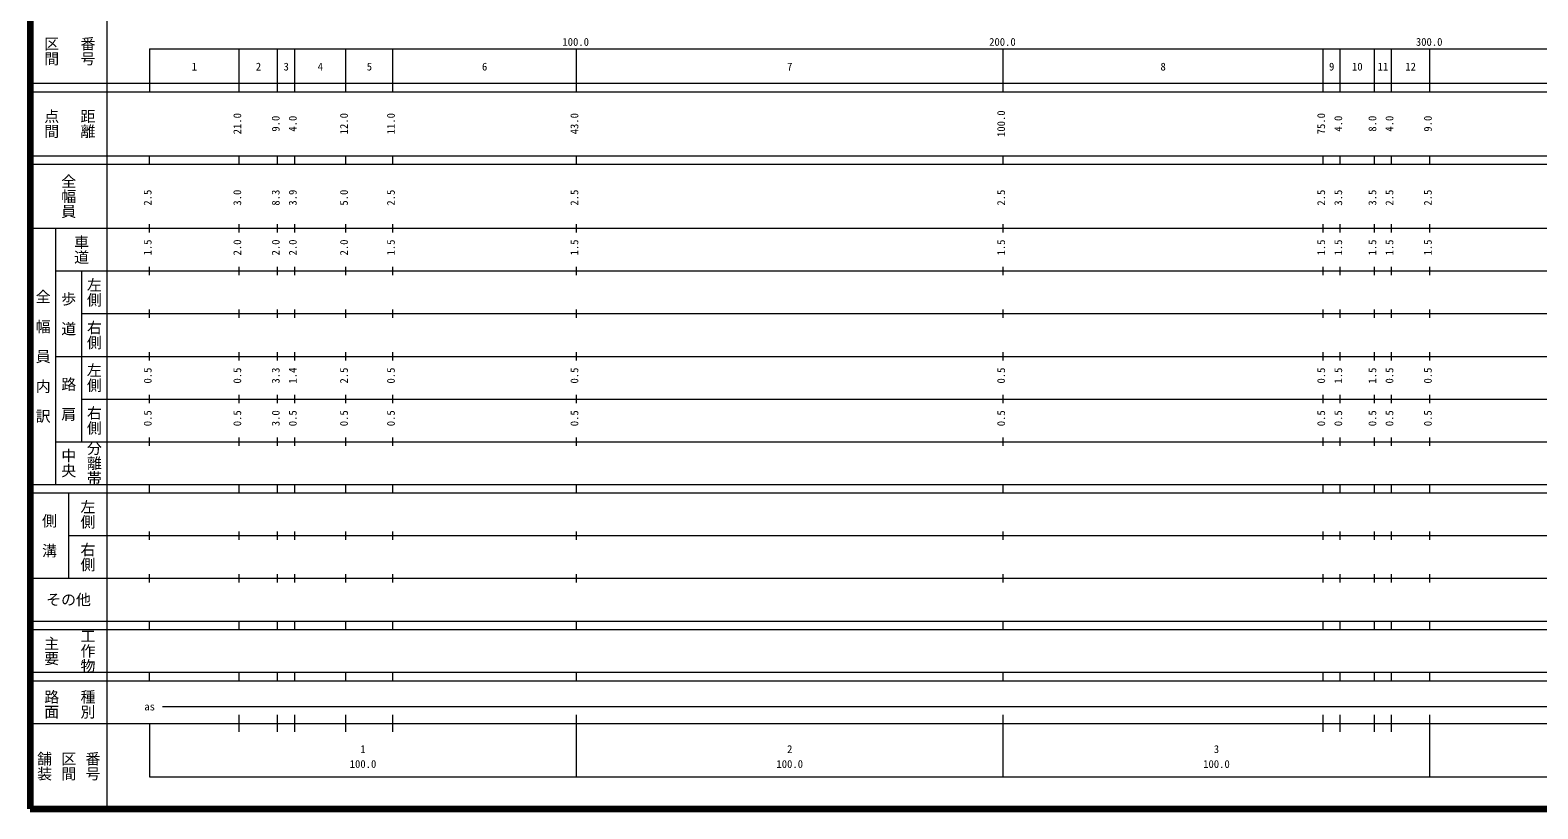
# Model space of a CAD drawing. Units: millimetres on the paper, enlarged 1000 times. Extents: x 40000 to 680000, y 20000 to 380000.
# Drawn here: x 40000 to 393312, y 20000 to 202409 of the extents above; entities that cross this region are included whole.
import ezdxf
from ezdxf.enums import TextEntityAlignment as Align

# ---------------------------------------------------------------- set-up
doc = ezdxf.new("R2010")
doc.units = ezdxf.units.MM
doc.header["$LTSCALE"] = 1000
doc.layers.add('M-TTL', color=2, linetype='Continuous', lineweight=140)
doc.layers.add('M-TTL-BAND', color=7, linetype='Continuous', lineweight=13)
doc.styles.add('@ＭＳ ゴシック', font='')
doc.styles.add('ＭＳ ゴシック', font='')
doc.styles.get('@ＭＳ ゴシック').set_extended_font_data('@MS Gothic')
doc.styles.get('ＭＳ ゴシック').set_extended_font_data('MS Gothic')

msp = doc.modelspace()

# ---------------------------------------------------------------- linework, layer by layer
at = {"layer": 'M-TTL'}
for p, q in [((40000, 380000), (40000, 20000)), ((40000, 20000), (680000, 20000))]:
    msp.add_line(p, q, dxfattribs=at)
at = {"layer": 'M-TTL-BAND'}
for p, q in [((58000, 370000), (58000, 20000)), ((68000, 198000), (579000, 198000)), ((68000, 198000), (68000, 188000)), ((89000, 188000), (89000, 198000)), ((98000, 188000), (98000, 198000)), ((102000, 188000), (102000, 198000)), ((114000, 188000), (114000, 198000)), ((125000, 188000), (125000, 198000)), ((168000, 188000), (168000, 198000)), ((268000, 188000), (268000, 198000)), ((343000, 188000), (343000, 198000)), ((347000, 188000), (347000, 198000)), ((355000, 188000), (355000, 198000)), ((359000, 188000), (359000, 198000)), ((368000, 188000), (368000, 198000)), ((40000, 190000), (579000, 190000)), ((40000, 188000), (579000, 188000)), ((40000, 173000), (579000, 173000)), ((40000, 171000), (579000, 171000)), ((68000, 171000), (68000, 173000)), ((89000, 171000), (89000, 173000)), ((98000, 171000), (98000, 173000)), ((102000, 171000), (102000, 173000)), ((114000, 171000), (114000, 173000)), ((125000, 171000), (125000, 173000)), ((168000, 171000), (168000, 173000)), ((268000, 171000), (268000, 173000)), ((343000, 171000), (343000, 173000)), ((347000, 171000), (347000, 173000)), ((355000, 171000), (355000, 173000)), ((359000, 171000), (359000, 173000)), ((368000, 171000), (368000, 173000)), ((40000, 156000), (579000, 156000)), ((46000, 96000), (46000, 156000)), ((68000, 155000), (68000, 157000)), ((89000, 155000), (89000, 157000)), ((98000, 155000), (98000, 157000)), ((102000, 155000), (102000, 157000)), ((114000, 155000), (114000, 157000)), ((125000, 155000), (125000, 157000)), ((168000, 155000), (168000, 157000)), ((268000, 155000), (268000, 157000)), ((343000, 155000), (343000, 157000)), ((347000, 155000), (347000, 157000)), ((355000, 155000), (355000, 157000)), ((359000, 155000), (359000, 157000)), ((368000, 155000), (368000, 157000)), ((46000, 146000), (579000, 146000)), ((52000, 146000), (52000, 106000)), ((68000, 145000), (68000, 147000)), ((89000, 145000), (89000, 147000)), ((98000, 145000), (98000, 147000)), ((102000, 145000), (102000, 147000)), ((114000, 145000), (114000, 147000)), ((125000, 145000), (125000, 147000)), ((168000, 145000), (168000, 147000)), ((268000, 145000), (268000, 147000)), ((343000, 145000), (343000, 147000)), ((347000, 145000), (347000, 147000)), ((355000, 145000), (355000, 147000)), ((359000, 145000), (359000, 147000)), ((368000, 145000), (368000, 147000)), ((52000, 136000), (579000, 136000)), ((68000, 135000), (68000, 137000)), ((89000, 135000), (89000, 137000)), ((98000, 135000), (98000, 137000)), ((102000, 135000), (102000, 137000)), ((114000, 135000), (114000, 137000)), ((125000, 135000), (125000, 137000)), ((168000, 135000), (168000, 137000)), ((268000, 135000), (268000, 137000)), ((343000, 135000), (343000, 137000)), ((347000, 135000), (347000, 137000)), ((355000, 135000), (355000, 137000)), ((359000, 135000), (359000, 137000)), ((368000, 135000), (368000, 137000)), ((46000, 126000), (579000, 126000)), ((68000, 125000), (68000, 127000)), ((89000, 125000), (89000, 127000)), ((98000, 125000), (98000, 127000)), ((102000, 125000), (102000, 127000)), ((114000, 125000), (114000, 127000)), ((125000, 125000), (125000, 127000)), ((168000, 125000), (168000, 127000)), ((268000, 125000), (268000, 127000)), ((343000, 125000), (343000, 127000)), ((347000, 125000), (347000, 127000)), ((355000, 125000), (355000, 127000)), ((359000, 125000), (359000, 127000)), ((368000, 125000), (368000, 127000)), ((68000, 115000), (68000, 117000)), ((89000, 115000), (89000, 117000)), ((98000, 115000), (98000, 117000)), ((102000, 115000), (102000, 117000)), ((114000, 115000), (114000, 117000)), ((125000, 115000), (125000, 117000)), ((168000, 115000), (168000, 117000)), ((268000, 115000), (268000, 117000)), ((343000, 115000), (343000, 117000)), ((347000, 115000), (347000, 117000)), ((355000, 115000), (355000, 117000)), ((359000, 115000), (359000, 117000)), ((368000, 115000), (368000, 117000)), ((52000, 116000), (579000, 116000)), ((46000, 106000), (579000, 106000)), ((68000, 105000), (68000, 107000)), ((89000, 105000), (89000, 107000)), ((98000, 105000), (98000, 107000)), ((102000, 105000), (102000, 107000)), ((114000, 105000), (114000, 107000)), ((125000, 105000), (125000, 107000)), ((168000, 105000), (168000, 107000)), ((268000, 105000), (268000, 107000)), ((343000, 105000), (343000, 107000)), ((347000, 105000), (347000, 107000)), ((355000, 105000), (355000, 107000)), ((359000, 105000), (359000, 107000)), ((368000, 105000), (368000, 107000)), ((40000, 96000), (579000, 96000)), ((68000, 94000), (68000, 96000)), ((89000, 94000), (89000, 96000)), ((98000, 94000), (98000, 96000)), ((102000, 94000), (102000, 96000)), ((114000, 94000), (114000, 96000)), ((125000, 94000), (125000, 96000)), ((168000, 94000), (168000, 96000)), ((268000, 94000), (268000, 96000)), ((343000, 94000), (343000, 96000)), ((347000, 94000), (347000, 96000)), ((355000, 94000), (355000, 96000)), ((359000, 94000), (359000, 96000)), ((368000, 94000), (368000, 96000)), ((40000, 94000), (579000, 94000)), ((49000, 94000), (49000, 74000)), ((68000, 83000), (68000, 85000)), ((89000, 83000), (89000, 85000)), ((98000, 83000), (98000, 85000)), ((102000, 83000), (102000, 85000)), ((114000, 83000), (114000, 85000)), ((125000, 83000), (125000, 85000)), ((168000, 83000), (168000, 85000)), ((268000, 83000), (268000, 85000)), ((343000, 83000), (343000, 85000)), ((347000, 83000), (347000, 85000)), ((355000, 83000), (355000, 85000)), ((359000, 83000), (359000, 85000)), ((368000, 83000), (368000, 85000)), ((49000, 84000), (579000, 84000)), ((68000, 73000), (68000, 75000)), ((89000, 73000), (89000, 75000)), ((98000, 73000), (98000, 75000)), ((102000, 73000), (102000, 75000)), ((114000, 73000), (114000, 75000)), ((125000, 73000), (125000, 75000)), ((168000, 73000), (168000, 75000)), ((268000, 73000), (268000, 75000)), ((343000, 73000), (343000, 75000)), ((347000, 73000), (347000, 75000)), ((355000, 73000), (355000, 75000)), ((359000, 73000), (359000, 75000)), ((368000, 73000), (368000, 75000)), ((40000, 74000), (579000, 74000)), ((40000, 64000), (579000, 64000)), ((68000, 62000), (68000, 64000)), ((89000, 62000), (89000, 64000)), ((98000, 62000), (98000, 64000)), ((102000, 62000), (102000, 64000)), ((114000, 62000), (114000, 64000)), ((125000, 62000), (125000, 64000)), ((168000, 62000), (168000, 64000)), ((268000, 62000), (268000, 64000)), ((343000, 62000), (343000, 64000)), ((347000, 62000), (347000, 64000)), ((355000, 62000), (355000, 64000)), ((359000, 62000), (359000, 64000)), ((368000, 62000), (368000, 64000)), ((40000, 62000), (579000, 62000)), ((40000, 52000), (579000, 52000)), ((40000, 50000), (579000, 50000)), ((68000, 50000), (68000, 52000)), ((89000, 50000), (89000, 52000)), ((98000, 50000), (98000, 52000)), ((102000, 50000), (102000, 52000)), ((114000, 50000), (114000, 52000)), ((125000, 50000), (125000, 52000)), ((168000, 50000), (168000, 52000)), ((268000, 50000), (268000, 52000)), ((343000, 50000), (343000, 52000)), ((347000, 50000), (347000, 52000)), ((355000, 50000), (355000, 52000)), ((359000, 50000), (359000, 52000)), ((368000, 50000), (368000, 52000)), ((71000, 44000), (565000, 44000)), ((40000, 40000), (579000, 40000)), ((68000, 40000), (68000, 27500)), ((89000, 38000), (89000, 42000)), ((98000, 38000), (98000, 42000)), ((102000, 38000), (102000, 42000)), ((114000, 38000), (114000, 42000)), ((125000, 38000), (125000, 42000)), ((168000, 27500), (168000, 42000)), ((268000, 27500), (268000, 42000)), ((343000, 38000), (343000, 42000)), ((347000, 38000), (347000, 42000)), ((355000, 38000), (355000, 42000)), ((359000, 38000), (359000, 42000)), ((368000, 27500), (368000, 42000)), ((68000, 27500), (579000, 27500))]:
    msp.add_line(p, q, dxfattribs=at)

# ---------------------------------------------------------------- texts
at = {"layer": 'M-TTL-BAND', "style": '@ＭＳ ゴシック'}
for s, p in [('区間', (45000, 197500)), ('番号', (53500, 197500)), ('点間', (45000, 180500)), ('距離', (53500, 180500)), ('全幅員', (49000, 163500)), ('車道', (52000, 151000)), ('全\u3000幅\u3000員\u3000内\u3000訳', (43000, 126000)), ('左側', (55000, 141000)), ('歩\u3000道', (49000, 136000)), ('右側', (55000, 131000)), ('左側', (55000, 121000)), ('路\u3000肩', (49000, 116000)), ('右側', (55000, 111000)), ('分離帯', (55000, 101000)), ('中央', (49000, 101000)), ('左側', (53500, 89000)), ('側\u3000溝', (44500, 84000)), ('右側', (53500, 79000)), ('主要', (45000, 57000)), ('工作物', (53500, 57000)), ('路面', (45000, 44500)), ('種別', (53500, 44500)), ('舗装', (43333, 30000)), ('区間', (49000, 30000)), ('番号', (54667, 30000))]:
    msp.add_text(s, height=2566, rotation=270, dxfattribs=at).set_placement(p, align=Align.MIDDLE_CENTER)
at = {"layer": 'M-TTL-BAND', "style": 'ＭＳ ゴシック'}
for s, p in [('100.0', (167844, 198195)), ('200.0', (267844, 198195)), ('300.0', (367844, 198195)), ('1', (78500, 192405)), ('2', (93500, 192405)), ('3', (100000, 192405)), ('4', (108000, 192405)), ('5', (119500, 192405)), ('6', (146500, 192405)), ('7', (218000, 192405)), ('8', (305500, 192405)), ('9', (345000, 192405)), ('10', (351000, 192405)), ('11', (357000, 192405)), ('12', (363500, 192405)), ('as', (68000, 42500)), ('1', (118000, 32523)), ('2', (218000, 32523)), ('3', (318000, 32523)), ('100.0', (118000, 29033)), ('100.0', (218000, 29033)), ('100.0', (318000, 29033))]:
    msp.add_text(s, height=1833, dxfattribs=at).set_placement(p, align=Align.BOTTOM_CENTER)
for s, p in [('21.0', (90000, 180500)), ('9.0', (99000, 180500)), ('4.0', (103000, 180500)), ('12.0', (115000, 180500)), ('11.0', (126000, 180500)), ('43.0', (169000, 180500)), ('100.0', (269000, 180500)), ('75.0', (344000, 180500)), ('4.0', (348000, 180500)), ('8.0', (356000, 180500)), ('4.0', (360000, 180500)), ('9.0', (369000, 180500)), ('2.5', (69000, 163174)), ('3.0', (90000, 163174)), ('8.3', (99000, 163174)), ('3.9', (103000, 163174)), ('5.0', (115000, 163174)), ('2.5', (126000, 163174)), ('2.5', (169000, 163174)), ('2.5', (269000, 163174)), ('2.5', (344000, 163174)), ('3.5', (348000, 163174)), ('3.5', (356000, 163174)), ('2.5', (360000, 163174)), ('2.5', (369000, 163174)), ('1.5', (69000, 151500)), ('2.0', (90000, 151500)), ('2.0', (99000, 151500)), ('2.0', (103000, 151500)), ('2.0', (115000, 151500)), ('1.5', (126000, 151500)), ('1.5', (169000, 151500)), ('1.5', (269000, 151500)), ('1.5', (344000, 151500)), ('1.5', (348000, 151500)), ('1.5', (356000, 151500)), ('1.5', (360000, 151500)), ('1.5', (369000, 151500)), ('0.5', (69000, 121500)), ('0.5', (90000, 121500)), ('3.3', (99000, 121500)), ('1.4', (103000, 121500)), ('2.5', (115000, 121500)), ('0.5', (126000, 121500)), ('0.5', (169000, 121500)), ('0.5', (269000, 121500)), ('0.5', (344000, 121500)), ('1.5', (348000, 121500)), ('1.5', (356000, 121500)), ('0.5', (360000, 121500)), ('0.5', (369000, 121500)), ('0.5', (69000, 111500)), ('0.5', (90000, 111500)), ('3.0', (99000, 111500)), ('0.5', (103000, 111500)), ('0.5', (115000, 111500)), ('0.5', (126000, 111500)), ('0.5', (169000, 111500)), ('0.5', (269000, 111500)), ('0.5', (344000, 111500)), ('0.5', (348000, 111500)), ('0.5', (356000, 111500)), ('0.5', (360000, 111500)), ('0.5', (369000, 111500))]:
    msp.add_text(s, height=1833, rotation=90, dxfattribs=at).set_placement(p, align=Align.BOTTOM_CENTER)
msp.add_text('その他', height=2566, dxfattribs=at).set_placement((49000, 69000), align=Align.MIDDLE_CENTER)

doc.saveas('drawing.dxf')
